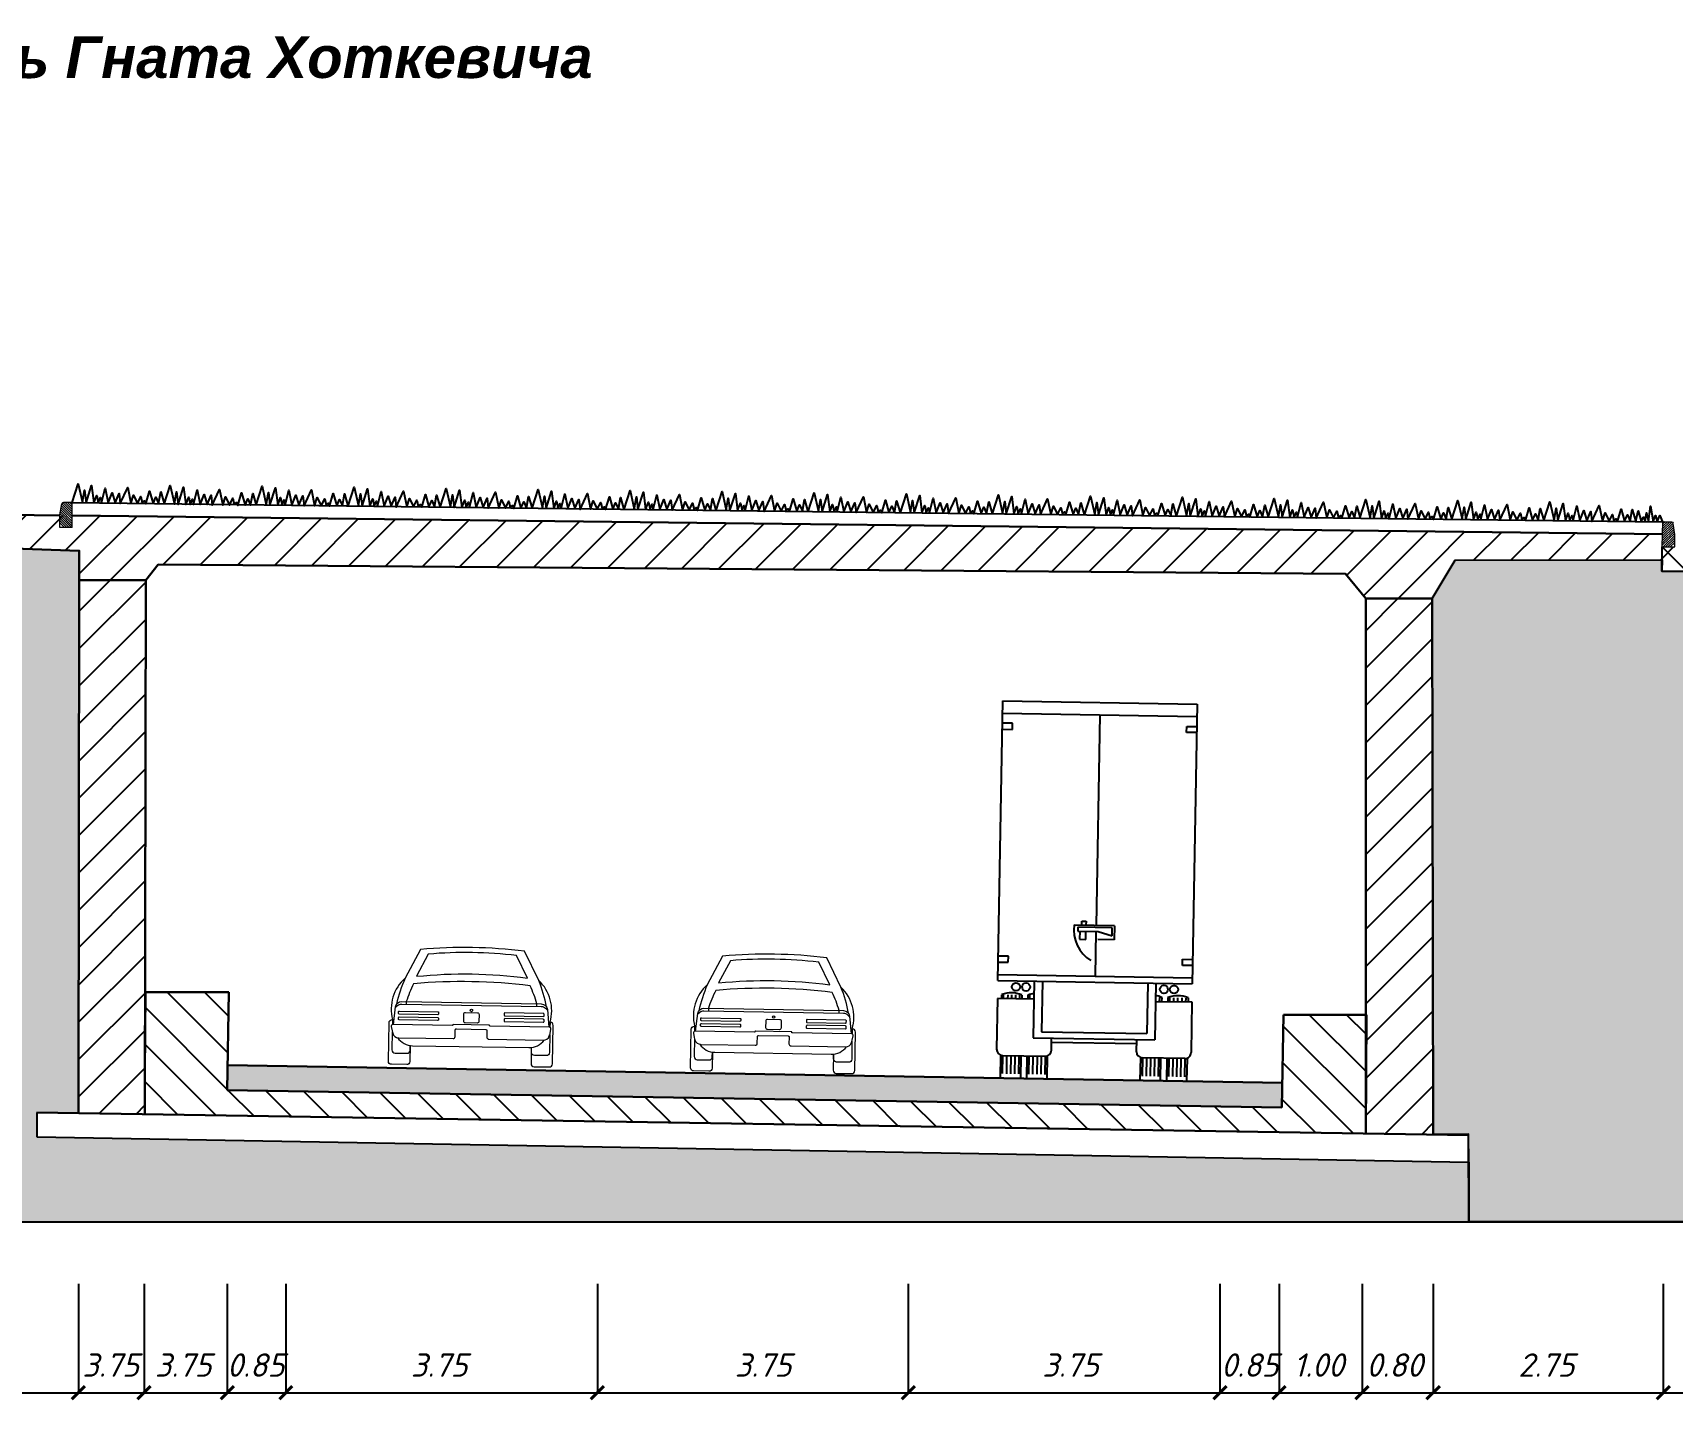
# Model space of a CAD drawing. Header units: metres. Extents: x 34785 to 38791, y 49888 to 55971.
# Drawn here: x 37649.11 to 37668.84, y 51715.43 to 51731.88 of the extents above; entities that cross this region are included whole.
import ezdxf

# ---------------------------------------------------------------- set-up
doc = ezdxf.new("R2010")
doc.units = ezdxf.units.M
doc.linetypes.add('DGN4', pattern=[96.18704, 48.09352, -24.04676, 0, -24.04676])
for name, color, linetype, lineweight in [('_pk', 7, 'Continuous', 30), ('ГЕНПЛАН ПЛОЩІ', 7, 'Continuous', 0), ('Слой 1', 250, 'Continuous', 0)]:
    doc.layers.add(name, color=color, linetype=linetype, lineweight=lineweight)
doc.layers.add('штрих', color=7, linetype='Continuous', lineweight=0, true_color=0x000000)
doc.styles.add('Bm431', font='bm431i.ttf')
doc.styles.add('Строитель 001', font='isocpeur.ttf', dxfattribs={"height": 2})
pattern_1 = [(45, (37209.22292, 51827.32617), (-0.2245064, 0.2245064), [])]
pattern_2 = [(0, (37209.22292, 51827.32617), (0.079375, 0.15875), [0, -0.15875])]

# ---------------------------------------------------------------- blocks, each defined once
blk = doc.blocks.new('*U255')
at = {"color": 0, "lineweight": -2}
for p, q in [((-2466, 5468), (-3166, 4093)), ((3166, 4093), (2466, 5468)), ((-3095, 3796), (-3095, 3796)), ((-3732, 2122), (-3682, 1883)), ((3682, 1883), (3731, 2120)), ((-2755, 900), (2755, 900))]:
    blk.add_line(p, q, dxfattribs=at)
at = {"color": 0, "lineweight": -2, "flags": 128}
for points in [[(-2092, 5250), (-2631, 4189), (-2631, 4189, -0.059427), (2631, 4189), (2092, 5250, 0.05217)], [(-3412, 2529), (-1592, 2529, -0.414214), (-1555, 2492), (-1555, 2424, -0.414214), (-1592, 2387), (-3412, 2387, -0.414214), (-3449, 2424), (-3449, 2492, -0.414214)], [(-282, 2512), (290, 2512, -0.414214), (364, 2438), (364, 2097, -0.414214), (290, 2023), (-282, 2023, -0.414214), (-356, 2097), (-356, 2438, -0.414214)], [(3412, 2529), (1592, 2529, 0.414214), (1555, 2492), (1555, 2424, 0.414214), (1592, 2387), (3412, 2387, 0.414214), (3449, 2424), (3449, 2492, 0.414214)], [(-750, 1683, -0.414214), (-700, 1733), (700, 1733, -0.414214), (750, 1683), (750, 1367, 0.414214), (850, 1267), (3429, 1267, 0.322734), (3710, 1469, 0.029256), (3741, 1583), (3784, 1794, 0.475639), (3712, 1883), (900, 1883, -0.414214), (875, 1908, 0.414214), (850, 1933), (-850, 1933, 0.414214), (-875, 1908, -0.414214), (-900, 1883), (-3712, 1883, 0.475639), (-3784, 1794), (-3741, 1583, 0.029158), (-3710, 1470, 0.322842), (-3429, 1267), (-850, 1267, 0.414214), (-750, 1367)], [(-3412, 2254), (-1592, 2254, -0.414214), (-1555, 2217), (-1555, 2149, -0.414214), (-1592, 2112), (-3412, 2112, -0.414214), (-3449, 2149), (-3449, 2217, -0.414214)], [(3412, 2254), (1592, 2254, 0.414214), (1555, 2217), (1555, 2149, 0.414214), (1592, 2112), (3412, 2112, 0.414214), (3449, 2149), (3449, 2217, 0.414214)]]:
    blk.add_lwpolyline(points, format="xyb", close=True, dxfattribs=at)
for points in [[(3095, 2864), (3095, 2982, 0.037308), (2762, 3834, 0.052989), (-2762, 3834, 0.037308), (-3095, 2982), (-3095, 2864)], [(-3682, 1883), (-3599, 2720, -0.380946), (-3305, 2982), (3304, 2982, -0.380474), (3598, 2720), (3682, 1883)], [(-3602, 2689), (-3502, 2789, -0.184023), (-3305, 2864), (3305, 2864, -0.184023), (3502, 2789), (3602, 2689)], [(-2873, 908), (-2873, 148, -0.414214), (-3021, 0), (-3744, 0, -0.414214), (-3892, 148), (-3892, 1974, -0.414214), (-3744, 2122), (-3732, 2122)], [(2867, 907), (2867, 148, 0.414214), (3015, 0), (3738, 0, 0.414214), (3886, 148), (3886, 1974, 0.414214), (3738, 2122), (3732, 2122)], [(-3732, 1544), (-3732, 685, 0.414214), (-3584, 537), (-3021, 537, 0.414214), (-2873, 685), (-2873, 908)], [(3732, 1544), (3732, 685, -0.414214), (3584, 537), (3021, 537, -0.414214), (2873, 685), (2873, 908)]]:
    blk.add_lwpolyline(points, format="xyb", dxfattribs=at)
for points in [[(-3732, 2122), (-3732, 1880)], [(3732, 2122), (3732, 1880)]]:
    blk.add_lwpolyline(points, dxfattribs=at)
at = {"color": 0, "lineweight": -2}
blk.add_circle((0, 2618), 59.6, dxfattribs=at)
for centre, radius, start, end in [((0, -18113), 23710, 84.03003, 95.96997), ((-1840, 2645), 1963, 132.48354, 195.46582), ((3086, 1466), 6781, 157.21243, 168.23657), ((1826, 2638), 1977, 344.85949, 47.35975), ((-3175, 1441), 6872, 11.82698, 22.66251), ((-2755, 1788), 888, 215.57759, 270.00275), ((2755, 1788), 888, 270.00275, 324.39991)]:
    blk.add_arc(centre, radius, start, end, dxfattribs=at)
blk = doc.blocks.new('1')
at = {"layer": 'ГЕНПЛАН ПЛОЩІ', "color": 7, "linetype": 'Continuous', "lineweight": 0}
blk.add_line((4178.65, -713.94), (4178.65, -713.54), dxfattribs=at)
at = {"layer": 'ГЕНПЛАН ПЛОЩІ', "color": 7, "linetype": 'Continuous', "lineweight": 0, "flags": 128}
for points in [[(4177.15, -713.94), (4177.26, -713.94), (4177.55, -713.94), (4177.83, -713.94), (4178.11, -713.94), (4178.65, -713.94)], [(4178.65, -713.54), (4178.65, -713.4), (4178.65, -713.12), (4178.65, -712.84), (4178.65, -712.56), (4178.65, -712.44)]]:
    blk.add_lwpolyline(points, dxfattribs=at)
at = {"layer": 'Слой 1', "color": 7, "linetype": 'Continuous', "lineweight": 0}
for p, q in [((4177.15, -713.94), (4177.15, -710.94)), ((4177.15, -710.94), (4178.22, -710.94)), ((4178.28, -710.94), (4177.15, -712.08)), ((4178, -710.94), (4177.15, -711.79)), ((4177.72, -710.94), (4177.15, -711.51)), ((4177.43, -710.94), (4177.15, -711.23)), ((4178.42, -711.09), (4177.15, -712.36)), ((4178.46, -711.33), (4177.15, -712.64)), ((4178.5, -711.58), (4177.15, -712.92)), ((4178.54, -711.82), (4177.15, -713.21)), ((4178.58, -712.06), (4177.15, -713.49)), ((4178.65, -712.44), (4178.42, -711.11)), ((4178.63, -712.3), (4177.15, -713.77)), ((4178.65, -712.56), (4177.26, -713.94)), ((4178.65, -712.84), (4177.55, -713.94)), ((4178.65, -713.12), (4177.83, -713.94)), ((4178.65, -713.4), (4178.11, -713.94))]:
    blk.add_line(p, q, dxfattribs=at)
at = {"layer": 'Слой 1', "color": 7, "linetype": 'Continuous', "lineweight": 0, "extrusion": (0, 0, -1)}
blk.add_arc((-4178.22, -711.14), 0.2, 90, 170.1128, dxfattribs=at)
blk = doc.blocks.new('A$C72987255')
at = {"color": 18, "linetype": 'ByBlock', "true_color": 0x000000}
for p, q in [((0, 1.219), (0, 4.724)), ((0, 4.724), (2.438, 4.724)), ((0, 4.572), (2.438, 4.572)), ((1.219, 4.572), (1.219, 1.93)), ((2.438, 4.724), (2.438, 1.219)), ((1.219, 1.854), (1.219, 1.295)), ((0, 1.295), (2.438, 1.295)), ((0, 1.219), (2.438, 1.219)), ((0.051, 1.041), (0.051, 0.991)), ((0.305, 1.041), (0.305, 0.991)), ((0.381, 1.041), (0.381, 0.991)), ((0.457, 1.219), (0.457, 0.508)), ((1.981, 1.219), (1.981, 0.508)), ((2.057, 1.041), (2.057, 0.991)), ((2.134, 1.041), (2.134, 0.991)), ((2.388, 1.041), (2.388, 0.991)), ((0, 0.991), (0, 0.356)), ((0.457, 0.991), (0, 0.991)), ((1.981, 0.991), (2.438, 0.991)), ((2.438, 0.991), (2.438, 0.356)), ((0.457, 0.508), (1.981, 0.508)), ((0.686, 0.356), (0.686, 0.508)), ((1.753, 0.356), (1.753, 0.508)), ((0.051, 0.279), (0.051, 0)), ((0.076, 0.279), (0.61, 0.279)), ((0.305, 0.279), (0.305, 0)), ((0.381, 0.279), (0.381, 0)), ((0.635, 0.279), (0.635, 0)), ((1.803, 0.279), (1.803, 0)), ((2.362, 0.279), (1.829, 0.279)), ((2.057, 0.279), (2.057, 0)), ((2.134, 0.279), (2.134, 0)), ((2.388, 0.279), (2.388, 0))]:
    blk.add_line(p, q, dxfattribs=at)
at = {"color": 18, "true_color": 0x000000}
for p, q in [((0.127, 4.445), (0, 4.445)), ((0, 4.369), (0.127, 4.369)), ((0.127, 4.369), (0.127, 4.445)), ((2.311, 4.369), (2.311, 4.445)), ((2.311, 4.445), (2.438, 4.445)), ((2.438, 4.369), (2.311, 4.369)), ((1.448, 1.93), (0.943, 1.93)), ((1.422, 1.905), (0.991, 1.905)), ((0.991, 1.905), (0.991, 1.854)), ((0.991, 1.854), (1.245, 1.854)), ((1.016, 1.854), (1.016, 1.753)), ((1.041, 1.93), (1.041, 1.981)), ((1.041, 1.981), (1.092, 1.981)), ((1.092, 1.981), (1.092, 1.93)), ((1.092, 1.753), (1.092, 1.854)), ((1.245, 1.854), (1.422, 1.803)), ((1.422, 1.803), (1.422, 1.905)), ((1.448, 1.93), (1.448, 1.753)), ((1.016, 1.753), (1.092, 1.753)), ((1.448, 1.753), (1.245, 1.753)), ((0.127, 1.524), (0, 1.524)), ((0, 1.448), (0.127, 1.448)), ((0.127, 1.448), (0.127, 1.524)), ((2.311, 1.524), (2.438, 1.524)), ((2.311, 1.448), (2.311, 1.524)), ((2.438, 1.448), (2.311, 1.448)), ((0.076, 0.991), (0.076, 1.038)), ((0.127, 1.041), (0.127, 0.991)), ((0.178, 0.991), (0.178, 1.041)), ((0.229, 0.991), (0.229, 1.041)), ((0.279, 0.991), (0.279, 1.041)), ((0.406, 0.991), (0.406, 1.041)), ((0.559, 1.219), (0.559, 0.584)), ((1.88, 1.219), (1.88, 0.584)), ((2.032, 0.991), (2.032, 1.041)), ((2.159, 0.991), (2.159, 1.041)), ((2.21, 0.991), (2.21, 1.041)), ((2.261, 0.991), (2.261, 1.041)), ((2.311, 1.041), (2.311, 0.991)), ((2.362, 0.991), (2.362, 1.038)), ((0.559, 0.584), (1.88, 0.584)), ((0.686, 0.457), (1.753, 0.457)), ((0.076, 0.279), (0.076, 0.051)), ((0.127, 0.279), (0.127, 0.051)), ((0.178, 0.279), (0.178, 0.051)), ((0.229, 0.279), (0.229, 0.051)), ((0.279, 0.279), (0.279, 0.051)), ((0.406, 0.279), (0.406, 0.051)), ((0.457, 0.279), (0.457, 0.051)), ((0.508, 0.279), (0.508, 0.051)), ((0.559, 0.279), (0.559, 0.051)), ((0.61, 0.279), (0.61, 0.051)), ((1.829, 0.279), (1.829, 0.051)), ((1.88, 0.279), (1.88, 0.051)), ((1.93, 0.279), (1.93, 0.051)), ((1.981, 0.279), (1.981, 0.051)), ((2.032, 0.279), (2.032, 0.051)), ((2.159, 0.279), (2.159, 0.051)), ((2.21, 0.279), (2.21, 0.051)), ((2.261, 0.279), (2.261, 0.051)), ((2.311, 0.279), (2.311, 0.051)), ((2.362, 0.279), (2.362, 0.051))]:
    blk.add_line(p, q, dxfattribs=at)
for centre in [(0.229, 1.143), (0.356, 1.143), (2.083, 1.143), (2.21, 1.143)]:
    blk.add_circle(centre, 0.0508, dxfattribs=at)
blk.add_arc((1.397, 1.88), 0.457, 173.6206, 239.0362, dxfattribs=at)
at = {"color": 18, "linetype": 'ByBlock', "true_color": 0x000000}
for centre, radius, start, end in [((0.178, 0.737), 0.33, 67.3801, 112.6199), ((0.508, 0.737), 0.33, 98.8499, 112.6199), ((1.93, 0.737), 0.33, 67.3801, 81.1501), ((2.261, 0.737), 0.33, 67.3801, 112.6199), ((0.076, 0.356), 0.0762, 180, 270), ((0.61, 0.356), 0.0762, 270, 0), ((1.829, 0.356), 0.0762, 180, 270), ((2.362, 0.356), 0.0762, 270, 0)]:
    blk.add_arc(centre, radius, start, end, dxfattribs=at)

msp = doc.modelspace()

# ---------------------------------------------------------------- hatches: boundary and pattern name
at = {"transparency": 33554687}
h = msp.add_hatch(dxfattribs=at)
h.set_pattern_fill('ANSI31', color=256, scale=0.1)
h.set_pattern_definition(pattern_1)
h.paths.add_polyline_path([(37641.872, 51725.684), (37645.96, 51725.778), (37649.672, 51725.646), (37649.672, 51725.292), (37650.472, 51725.292), (37650.621, 51725.481), (37664.909, 51725.367), (37665.151, 51725.072), (37665.962, 51725.073), (37665.962, 51725.877), (37648.193, 51726.086), (37648.193, 51726.058), (37648.158, 51726.058), (37648.158, 51726.011), (37648.21, 51726.011), (37648.21, 51725.98), (37648.293, 51725.98), (37648.293, 51725.948), (37648.561, 51725.948), (37648.561, 51725.817), (37646.191, 51725.817), (37646.191, 51725.948), (37646.45, 51725.948), (37646.45, 51725.98), (37646.534, 51725.98), (37646.534, 51726.011), (37646.585, 51726.011), (37646.585, 51726.058), (37646.55, 51726.058), (37646.55, 51726.105), (37645.772, 51726.114), (37645.202, 51726.107), (37645.202, 51726.058), (37645.167, 51726.058), (37645.167, 51726.011), (37645.218, 51726.011), (37645.218, 51725.98), (37645.302, 51725.98), (37645.302, 51725.948), (37645.561, 51725.948), (37645.561, 51725.817), (37643.191, 51725.817), (37643.191, 51725.948), (37643.459, 51725.948), (37643.459, 51725.98), (37643.542, 51725.98), (37643.542, 51726.011), (37643.594, 51726.011), (37643.594, 51726.058), (37643.559, 51726.058), (37643.559, 51726.085), (37625.582, 51725.843), (37625.582, 51725.073), (37626.392, 51725.071), (37626.714, 51725.27), (37640.881, 51725.439), (37641.072, 51725.292), (37641.872, 51725.292)])
h.paths.add_polyline_path([(37642.416, 51726.053), (37642.416, 51726.025), (37642.417, 51725.996), (37642.417, 51725.968), (37642.417, 51725.954), (37642.417, 51725.914), (37642.363, 51725.914), (37642.335, 51725.913), (37642.307, 51725.913), (37642.278, 51725.913)], flags=16)
h.paths.add_polyline_path([(37625.723, 51725.693), (37625.694, 51725.693), (37625.666, 51725.693), (37625.638, 51725.693), (37625.584, 51725.693), (37625.584, 51725.733), (37625.584, 51725.747), (37625.584, 51725.776), (37625.584, 51725.804), (37625.584, 51725.832)], flags=16)
h.paths.add_polyline_path([(37649.438, 51725.927), (37649.438, 51725.981), (37649.492, 51725.927)], flags=16)
h = msp.add_hatch(dxfattribs=at)
h.set_pattern_fill('DOTS', color=256, scale=0.1)
h.set_pattern_definition(pattern_2)
h.paths.add_polyline_path([(37666.393, 51717.568), (37666.393, 51718.289), (37649.159, 51718.591), (37649.159, 51718.885), (37649.662, 51718.877), (37649.672, 51725.292), (37649.672, 51725.646), (37645.96, 51725.778), (37641.872, 51725.684), (37641.872, 51725.292), (37641.872, 51718.777), (37642.419, 51718.777), (37642.419, 51718.584), (37625.329, 51718.448), (37625.329, 51717.568)])
h = msp.add_hatch(dxfattribs=at)
h.set_pattern_fill('DOTS', color=256, scale=0.1)
h.set_pattern_definition(pattern_2)
h.paths.add_polyline_path([(37666.393, 51717.568), (37666.389, 51718.625), (37665.963, 51718.62), (37665.951, 51725.073), (37666.227, 51725.535), (37668.717, 51725.539), (37668.715, 51725.399), (37690.052, 51725.281), (37690.052, 51725.575), (37694.658, 51725.757), (37694.658, 51717.568)])
h = msp.add_hatch(dxfattribs=at)
h.set_pattern_fill('ANSI31', color=256, scale=0.1)
h.set_pattern_definition(pattern_1)
h.paths.add_polyline_path([(37665.962, 51725.091), (37666.227, 51725.535), (37668.717, 51725.539), (37668.719, 51725.695), (37668.719, 51725.695), (37668.722, 51725.845), (37665.962, 51725.877)])
h = msp.add_hatch(dxfattribs=at)
h.set_pattern_fill('ANSI37', color=256, scale=0.1)
h.set_pattern_definition([(45, (37209.22292, 51827.32617), (-0.2245064, 0.2245064), []), (135, (37209.22292, 51827.32617), (-0.2245064, -0.2245064), [])])
h.paths.add_polyline_path([(37668.869, 51725.693), (37668.869, 51725.693), (37668.815, 51725.694), (37668.787, 51725.694), (37668.759, 51725.695), (37668.73, 51725.695), (37668.719, 51725.695), (37668.717, 51725.539), (37668.714, 51725.539), (37668.715, 51725.399), (37690.052, 51725.281), (37690.052, 51725.575), (37690.041, 51725.575), (37690.012, 51725.575), (37689.984, 51725.575), (37689.956, 51725.575), (37689.902, 51725.575)])
h = msp.add_hatch(dxfattribs=at)
h.set_pattern_fill('ANSI31', color=256, scale=0.1)
h.set_pattern_definition(pattern_1)
h.paths.add_polyline_path([(37626.392, 51725.084), (37625.592, 51725.073), (37625.582, 51720.898), (37625.6, 51718.634), (37626.376, 51718.634)])
h.paths.add_polyline_path([(37641.872, 51725.292), (37641.072, 51725.281), (37641.07, 51718.777), (37641.872, 51718.777)])
h.paths.add_polyline_path([(37650.472, 51725.281), (37649.672, 51725.292), (37649.662, 51718.877), (37650.462, 51718.865)])
h.paths.add_polyline_path([(37665.951, 51725.073), (37665.151, 51725.084), (37665.153, 51718.633), (37665.963, 51718.62)])
h = msp.add_hatch(dxfattribs=at)
h.set_pattern_fill('ANSI31', color=256, scale=0.1, angle=90)
h.set_pattern_definition([(135, (37209.22292, 51827.32617), (-0.2245064, -0.2245064), [])])
h.paths.add_polyline_path([(37651.472, 51720.335), (37650.472, 51720.335), (37650.462, 51718.865), (37665.153, 51718.633), (37665.152, 51720.062), (37664.162, 51720.062), (37664.143, 51718.944), (37651.452, 51719.155)])
h = msp.add_hatch(dxfattribs=at)
h.set_pattern_fill('EARTH', color=256, scale=0.03)
h.set_pattern_definition([(0, (37209.22292, 51827.32617), (0.1905, 0.1905), [0.1905, -0.1905]), (0, (37209.22292, 51827.3976), (0.1905, 0.1905), [0.1905, -0.1905]), (0, (37209.22292, 51827.46904), (0.1905, 0.1905), [0.1905, -0.1905]), (90, (37209.24673, 51827.49285), (-0.1905, 0.1905), [0.1905, -0.1905]), (90, (37209.31817, 51827.49285), (-0.1905, 0.1905), [0.1905, -0.1905]), (90, (37209.3896, 51827.49285), (-0.1905, 0.1905), [0.1905, -0.1905])])
h.paths.add_polyline_path([(37651.457, 51719.455), (37651.452, 51719.155), (37664.143, 51718.944), (37664.148, 51719.244)])
h.paths.add_polyline_path([(37627.389, 51719.234), (37627.394, 51718.934), (37640.083, 51719.077), (37640.079, 51719.377)])

# ---------------------------------------------------------------- linework, layer by layer
for p, q in [((37649.587, 51726.227), (37668.724, 51725.995)), ((37650.462, 51718.865), (37650.472, 51720.335)), ((37649.159, 51718.885), (37649.159, 51718.591)), ((37649.159, 51718.591), (37666.393, 51718.289)), ((37666.393, 51718.289), (37666.389, 51718.613)), ((37666.393, 51718.289), (37666.393, 51717.568)), ((37649.662, 51716.823), (37649.662, 51715.512)), ((37650.452, 51716.823), (37650.452, 51715.512)), ((37651.452, 51716.823), (37651.452, 51715.512)), ((37652.157, 51716.823), (37652.157, 51715.512)), ((37655.907, 51716.823), (37655.907, 51715.512)), ((37659.647, 51716.823), (37659.647, 51715.512)), ((37663.397, 51716.823), (37663.397, 51715.512)), ((37664.108, 51716.823), (37664.108, 51715.512)), ((37665.108, 51716.823), (37665.108, 51715.512)), ((37665.963, 51716.823), (37665.963, 51715.512)), ((37668.73, 51716.823), (37668.73, 51715.512)), ((37615.079, 51715.512), (37692.881, 51715.512))]:
    msp.add_line(p, q)
at = {"lineweight": 30}
for p, q in [((37668.715, 51725.399), (37668.714, 51725.539)), ((37649.672, 51725.292), (37649.662, 51718.877)), ((37650.472, 51725.292), (37650.462, 51718.865)), ((37668.715, 51725.399), (37690.052, 51725.281)), ((37665.153, 51718.633), (37665.151, 51725.072)), ((37665.963, 51718.62), (37665.951, 51725.073)), ((37650.472, 51720.335), (37651.472, 51720.335)), ((37651.472, 51720.335), (37651.452, 51719.155)), ((37664.162, 51720.062), (37664.143, 51718.944)), ((37665.162, 51720.062), (37664.162, 51720.062)), ((37665.153, 51718.633), (37665.162, 51720.062)), ((37651.457, 51719.455), (37664.148, 51719.244)), ((37651.452, 51719.155), (37664.143, 51718.944)), ((37649.159, 51718.885), (37666.389, 51718.613))]:
    msp.add_line(p, q, dxfattribs=at)
at = {"color": 3, "flags": 128}
for points in [[(37649.588, 51726.227), (37649.66, 51726.452), (37649.711, 51726.227), (37649.736, 51726.374), (37649.755, 51726.225), (37649.82, 51726.431), (37649.847, 51726.223), (37649.881, 51726.313), (37649.9, 51726.225), (37649.927, 51726.286), (37649.938, 51726.225), (37649.982, 51726.401), (37650.018, 51726.225), (37650.066, 51726.345), (37650.102, 51726.223), (37650.15, 51726.334), (37650.165, 51726.214), (37650.254, 51726.406), (37650.291, 51726.216), (37650.323, 51726.315), (37650.371, 51726.216), (37650.413, 51726.298), (37650.43, 51726.223), (37650.458, 51726.246), (37650.472, 51726.212), (37650.517, 51726.364), (37650.559, 51726.216), (37650.592, 51726.292), (37650.626, 51726.216), (37650.651, 51726.357), (37650.693, 51726.214)], [(37650.695, 51726.207), (37650.767, 51726.432), (37650.818, 51726.207), (37650.843, 51726.354), (37650.862, 51726.205), (37650.927, 51726.411), (37650.954, 51726.203), (37650.988, 51726.293), (37651.007, 51726.205), (37651.034, 51726.266), (37651.045, 51726.205), (37651.089, 51726.381), (37651.125, 51726.205), (37651.173, 51726.324), (37651.209, 51726.203), (37651.257, 51726.314), (37651.272, 51726.194), (37651.36, 51726.385), (37651.398, 51726.196), (37651.43, 51726.295), (37651.478, 51726.196), (37651.52, 51726.278), (37651.537, 51726.203), (37651.565, 51726.226), (37651.579, 51726.192), (37651.623, 51726.343), (37651.666, 51726.196), (37651.699, 51726.272), (37651.733, 51726.196), (37651.758, 51726.337), (37651.8, 51726.194)], [(37651.8, 51726.199), (37651.872, 51726.424), (37651.922, 51726.199), (37651.947, 51726.346), (37651.966, 51726.197), (37652.032, 51726.403), (37652.059, 51726.195), (37652.093, 51726.286), (37652.111, 51726.197), (37652.139, 51726.258), (37652.149, 51726.197), (37652.194, 51726.374), (37652.229, 51726.197), (37652.278, 51726.317), (37652.313, 51726.195), (37652.362, 51726.307), (37652.377, 51726.187), (37652.465, 51726.378), (37652.503, 51726.189), (37652.534, 51726.288), (37652.583, 51726.189), (37652.625, 51726.271), (37652.642, 51726.195), (37652.669, 51726.218), (37652.684, 51726.185), (37652.728, 51726.336), (37652.77, 51726.189), (37652.804, 51726.264), (37652.837, 51726.189), (37652.863, 51726.33), (37652.905, 51726.187)], [(37652.909, 51726.186), (37652.981, 51726.411), (37653.031, 51726.186), (37653.057, 51726.333), (37653.075, 51726.184), (37653.141, 51726.39), (37653.168, 51726.182), (37653.202, 51726.272), (37653.221, 51726.184), (37653.248, 51726.245), (37653.259, 51726.184), (37653.303, 51726.36), (37653.339, 51726.184), (37653.387, 51726.303), (37653.423, 51726.182), (37653.471, 51726.293), (37653.486, 51726.173), (37653.574, 51726.364), (37653.612, 51726.175), (37653.644, 51726.274), (37653.692, 51726.175), (37653.734, 51726.257), (37653.751, 51726.182), (37653.778, 51726.205), (37653.793, 51726.171), (37653.837, 51726.322), (37653.879, 51726.175), (37653.913, 51726.251), (37653.947, 51726.175), (37653.972, 51726.316), (37654.014, 51726.173)], [(37654.016, 51726.171), (37654.088, 51726.396), (37654.138, 51726.171), (37654.164, 51726.318), (37654.183, 51726.169), (37654.248, 51726.375), (37654.275, 51726.167), (37654.309, 51726.257), (37654.328, 51726.169), (37654.355, 51726.23), (37654.366, 51726.169), (37654.41, 51726.346), (37654.446, 51726.169), (37654.494, 51726.289), (37654.53, 51726.167), (37654.578, 51726.278), (37654.593, 51726.158), (37654.681, 51726.35), (37654.719, 51726.161), (37654.751, 51726.259), (37654.799, 51726.161), (37654.841, 51726.242), (37654.858, 51726.167), (37654.885, 51726.19), (37654.9, 51726.156), (37654.944, 51726.308), (37654.986, 51726.161), (37655.02, 51726.236), (37655.054, 51726.161), (37655.079, 51726.301), (37655.121, 51726.158)], [(37655.121, 51726.158), (37655.193, 51726.383), (37655.244, 51726.158), (37655.269, 51726.305), (37655.288, 51726.156), (37655.353, 51726.362), (37655.38, 51726.154), (37655.414, 51726.244), (37655.433, 51726.156), (37655.46, 51726.217), (37655.471, 51726.156), (37655.515, 51726.332), (37655.551, 51726.156), (37655.599, 51726.276), (37655.635, 51726.154), (37655.683, 51726.265), (37655.698, 51726.145), (37655.787, 51726.337), (37655.824, 51726.147), (37655.856, 51726.246), (37655.904, 51726.147), (37655.946, 51726.229), (37655.963, 51726.154), (37655.991, 51726.177), (37656.005, 51726.143), (37656.05, 51726.294), (37656.092, 51726.147), (37656.125, 51726.223), (37656.159, 51726.147), (37656.184, 51726.288), (37656.226, 51726.145)], [(37656.227, 51726.147), (37656.299, 51726.372), (37656.349, 51726.147), (37656.375, 51726.294), (37656.394, 51726.145), (37656.459, 51726.351), (37656.486, 51726.143), (37656.52, 51726.233), (37656.539, 51726.145), (37656.566, 51726.206), (37656.577, 51726.145), (37656.621, 51726.321), (37656.657, 51726.145), (37656.705, 51726.265), (37656.741, 51726.143), (37656.789, 51726.254), (37656.804, 51726.134), (37656.892, 51726.325), (37656.93, 51726.136), (37656.962, 51726.235), (37657.01, 51726.136), (37657.052, 51726.218), (37657.069, 51726.143), (37657.096, 51726.166), (37657.111, 51726.132), (37657.155, 51726.283), (37657.197, 51726.136), (37657.231, 51726.212), (37657.265, 51726.136), (37657.29, 51726.277), (37657.332, 51726.134)], [(37657.334, 51726.133), (37657.406, 51726.358), (37657.456, 51726.133), (37657.481, 51726.28), (37657.5, 51726.131), (37657.566, 51726.337), (37657.593, 51726.129), (37657.627, 51726.219), (37657.646, 51726.131), (37657.673, 51726.192), (37657.683, 51726.131), (37657.728, 51726.307), (37657.763, 51726.131), (37657.812, 51726.251), (37657.848, 51726.129), (37657.896, 51726.24), (37657.911, 51726.12), (37657.999, 51726.312), (37658.037, 51726.123), (37658.069, 51726.221), (37658.117, 51726.123), (37658.159, 51726.204), (37658.176, 51726.129), (37658.203, 51726.152), (37658.218, 51726.118), (37658.262, 51726.27), (37658.304, 51726.123), (37658.338, 51726.198), (37658.372, 51726.123), (37658.397, 51726.263), (37658.439, 51726.12)], [(37658.443, 51726.118), (37658.515, 51726.343), (37658.566, 51726.118), (37658.591, 51726.265), (37658.61, 51726.116), (37658.675, 51726.322), (37658.702, 51726.114), (37658.736, 51726.204), (37658.755, 51726.116), (37658.782, 51726.177), (37658.793, 51726.116), (37658.837, 51726.293), (37658.873, 51726.116), (37658.921, 51726.236), (37658.957, 51726.114), (37659.005, 51726.225), (37659.02, 51726.105), (37659.108, 51726.297), (37659.146, 51726.108), (37659.178, 51726.206), (37659.226, 51726.108), (37659.268, 51726.19), (37659.285, 51726.114), (37659.313, 51726.137), (37659.327, 51726.103), (37659.372, 51726.255), (37659.414, 51726.108), (37659.447, 51726.183), (37659.481, 51726.108), (37659.506, 51726.248), (37659.548, 51726.105)], [(37659.552, 51726.106), (37659.624, 51726.331), (37659.674, 51726.106), (37659.699, 51726.253), (37659.718, 51726.104), (37659.784, 51726.31), (37659.811, 51726.102), (37659.845, 51726.192), (37659.864, 51726.104), (37659.891, 51726.165), (37659.901, 51726.104), (37659.946, 51726.28), (37659.981, 51726.104), (37660.03, 51726.224), (37660.066, 51726.102), (37660.114, 51726.213), (37660.129, 51726.093), (37660.217, 51726.285), (37660.255, 51726.095), (37660.286, 51726.194), (37660.335, 51726.095), (37660.377, 51726.177), (37660.394, 51726.102), (37660.421, 51726.125), (37660.436, 51726.091), (37660.48, 51726.243), (37660.522, 51726.095), (37660.556, 51726.171), (37660.589, 51726.095), (37660.615, 51726.236), (37660.657, 51726.093)], [(37660.659, 51726.094), (37660.731, 51726.319), (37660.781, 51726.094), (37660.807, 51726.241), (37660.825, 51726.092), (37660.891, 51726.298), (37660.918, 51726.09), (37660.952, 51726.18), (37660.971, 51726.092), (37660.998, 51726.153), (37661.009, 51726.092), (37661.053, 51726.268), (37661.088, 51726.092), (37661.137, 51726.212), (37661.173, 51726.09), (37661.221, 51726.201), (37661.236, 51726.081), (37661.324, 51726.272), (37661.362, 51726.083), (37661.394, 51726.182), (37661.442, 51726.083), (37661.484, 51726.165), (37661.501, 51726.09), (37661.528, 51726.113), (37661.543, 51726.079), (37661.587, 51726.23), (37661.629, 51726.083), (37661.663, 51726.159), (37661.697, 51726.083), (37661.722, 51726.224), (37661.764, 51726.081)], [(37661.767, 51726.08), (37661.839, 51726.305), (37661.89, 51726.08), (37661.915, 51726.227), (37661.934, 51726.078), (37661.999, 51726.284), (37662.026, 51726.076), (37662.06, 51726.166), (37662.079, 51726.078), (37662.106, 51726.139), (37662.117, 51726.078), (37662.161, 51726.254), (37662.197, 51726.078), (37662.245, 51726.198), (37662.281, 51726.076), (37662.329, 51726.187), (37662.344, 51726.067), (37662.432, 51726.259), (37662.47, 51726.069), (37662.502, 51726.168), (37662.55, 51726.069), (37662.592, 51726.151), (37662.609, 51726.076), (37662.637, 51726.099), (37662.651, 51726.065), (37662.695, 51726.217), (37662.738, 51726.069), (37662.771, 51726.145), (37662.805, 51726.069), (37662.83, 51726.21), (37662.872, 51726.067)], [(37662.873, 51726.066), (37662.945, 51726.291), (37662.996, 51726.067), (37663.021, 51726.214), (37663.04, 51726.064), (37663.105, 51726.27), (37663.132, 51726.062), (37663.166, 51726.153), (37663.185, 51726.064), (37663.212, 51726.125), (37663.223, 51726.064), (37663.267, 51726.241), (37663.303, 51726.064), (37663.351, 51726.184), (37663.387, 51726.062), (37663.435, 51726.174), (37663.45, 51726.054), (37663.538, 51726.245), (37663.576, 51726.056), (37663.608, 51726.155), (37663.656, 51726.056), (37663.698, 51726.138), (37663.715, 51726.062), (37663.743, 51726.085), (37663.757, 51726.052), (37663.801, 51726.203), (37663.844, 51726.056), (37663.877, 51726.132), (37663.911, 51726.056), (37663.936, 51726.197), (37663.978, 51726.054)], [(37663.979, 51726.052), (37664.051, 51726.277), (37664.102, 51726.052), (37664.127, 51726.199), (37664.146, 51726.05), (37664.211, 51726.256), (37664.239, 51726.048), (37664.272, 51726.138), (37664.291, 51726.05), (37664.319, 51726.111), (37664.329, 51726.05), (37664.373, 51726.226), (37664.409, 51726.05), (37664.458, 51726.169), (37664.493, 51726.048), (37664.542, 51726.159), (37664.556, 51726.039), (37664.645, 51726.23), (37664.683, 51726.041), (37664.714, 51726.14), (37664.763, 51726.041), (37664.805, 51726.123), (37664.822, 51726.048), (37664.849, 51726.071), (37664.864, 51726.037), (37664.908, 51726.188), (37664.95, 51726.041), (37664.984, 51726.117), (37665.017, 51726.041), (37665.043, 51726.182), (37665.085, 51726.039)], [(37665.082, 51726.038), (37665.154, 51726.263), (37665.205, 51726.038), (37665.23, 51726.186), (37665.249, 51726.036), (37665.314, 51726.242), (37665.342, 51726.034), (37665.375, 51726.125), (37665.394, 51726.036), (37665.422, 51726.097), (37665.432, 51726.036), (37665.476, 51726.213), (37665.512, 51726.036), (37665.56, 51726.156), (37665.596, 51726.034), (37665.645, 51726.146), (37665.659, 51726.026), (37665.748, 51726.217), (37665.786, 51726.028), (37665.817, 51726.127), (37665.866, 51726.028), (37665.908, 51726.11), (37665.924, 51726.034), (37665.952, 51726.057), (37665.967, 51726.024), (37666.011, 51726.175), (37666.053, 51726.028), (37666.087, 51726.104), (37666.12, 51726.028), (37666.145, 51726.169), (37666.188, 51726.026)], [(37666.187, 51726.026), (37666.259, 51726.251), (37666.31, 51726.026), (37666.335, 51726.173), (37666.354, 51726.024), (37666.419, 51726.23), (37666.447, 51726.022), (37666.48, 51726.112), (37666.499, 51726.024), (37666.527, 51726.085), (37666.537, 51726.024), (37666.581, 51726.201), (37666.617, 51726.024), (37666.666, 51726.144), (37666.701, 51726.022), (37666.75, 51726.133), (37666.764, 51726.014), (37666.853, 51726.205), (37666.891, 51726.016), (37666.922, 51726.115), (37666.971, 51726.016), (37667.013, 51726.098), (37667.03, 51726.022), (37667.057, 51726.045), (37667.072, 51726.012), (37667.116, 51726.163), (37667.158, 51726.016), (37667.192, 51726.091), (37667.225, 51726.016), (37667.25, 51726.157), (37667.293, 51726.014)], [(37667.296, 51726.012), (37667.368, 51726.237), (37667.418, 51726.012), (37667.444, 51726.16), (37667.463, 51726.01), (37667.528, 51726.216), (37667.555, 51726.008), (37667.589, 51726.099), (37667.608, 51726.01), (37667.635, 51726.071), (37667.646, 51726.01), (37667.69, 51726.187), (37667.726, 51726.01), (37667.774, 51726.13), (37667.81, 51726.008), (37667.858, 51726.12), (37667.873, 51726), (37667.961, 51726.191), (37667.999, 51726.002), (37668.031, 51726.101), (37668.079, 51726.002), (37668.121, 51726.084), (37668.138, 51726.008), (37668.165, 51726.031), (37668.18, 51725.998), (37668.224, 51726.149), (37668.266, 51726.002), (37668.3, 51726.078), (37668.334, 51726.002), (37668.359, 51726.143), (37668.401, 51726)], [(37668.401, 51726.001), (37668.43, 51726.128), (37668.467, 51726.001), (37668.492, 51726.05), (37668.514, 51725.999), (37668.53, 51726.101), (37668.552, 51725.997), (37668.576, 51726.183), (37668.61, 51725.997), (37668.638, 51726.072), (37668.656, 51725.995), (37668.689, 51726.071), (37668.723, 51725.996)]]:
    msp.add_lwpolyline(points, dxfattribs=at)
at = {"lineweight": 30, "flags": 128}
for points in [[(37648.193, 51726.086), (37649.438, 51726.071)], [(37649.588, 51726.07), (37668.722, 51725.845)], [(37625.592, 51725.073), (37626.392, 51725.071), (37626.714, 51725.27), (37640.881, 51725.439), (37641.072, 51725.292), (37641.872, 51725.292), (37641.872, 51725.684), (37645.96, 51725.778), (37649.672, 51725.646), (37649.672, 51725.292), (37650.472, 51725.292), (37650.621, 51725.481), (37664.909, 51725.367), (37665.151, 51725.072), (37665.951, 51725.073)]]:
    msp.add_lwpolyline(points, dxfattribs=at)
at = {"flags": 128}
for points in [[(37614.084, 51726.027), (37614.084, 51717.568), (37694.658, 51717.568), (37694.658, 51725.757)], [(37665.951, 51725.073), (37666.227, 51725.535), (37668.717, 51725.539), (37668.719, 51725.695)]]:
    msp.add_lwpolyline(points, dxfattribs=at)
msp.add_lwpolyline([(37666.393, 51717.568), (37666.389, 51718.625), (37665.963, 51718.62), (37665.951, 51725.073), (37666.227, 51725.535), (37668.717, 51725.539), (37668.715, 51725.399), (37690.052, 51725.281), (37690.052, 51725.575), (37693.052, 51725.575), (37693.055, 51725.726), (37694.658, 51725.757), (37694.658, 51717.568)], close=True, dxfattribs=at)
at = {"layer": 'штрих', "color": 18, "linetype": 'Continuous', "lineweight": 40, "true_color": 0x000000}
for p, q in [((37649.584, 51715.434), (37649.74, 51715.59)), ((37650.374, 51715.434), (37650.53, 51715.59)), ((37651.374, 51715.434), (37651.53, 51715.59)), ((37652.079, 51715.434), (37652.235, 51715.59)), ((37655.829, 51715.434), (37655.985, 51715.59)), ((37659.569, 51715.434), (37659.725, 51715.59)), ((37663.319, 51715.434), (37663.475, 51715.59)), ((37664.029, 51715.434), (37664.186, 51715.59)), ((37665.029, 51715.434), (37665.186, 51715.59)), ((37665.884, 51715.434), (37666.041, 51715.59)), ((37668.652, 51715.434), (37668.809, 51715.59))]:
    msp.add_line(p, q, dxfattribs=at)

# ---------------------------------------------------------------- block references
at = {"xscale": -0.1, "yscale": 0.1, "zscale": 0.1}
msp.add_blockref('1', (38067.303, 51797.321), dxfattribs=at)
for name, p, xscale, yscale, zscale, rotation in [('1', (37252.15, 51803.494), 0.1, 0.1, 0.1, 359.1203145623695), ('A$C72987255', (37660.704, 51719.305), 0.9600000000000001, 0.9600000000000001, 0.9600000000000001, 359)]:
    msp.add_blockref(name, p, dxfattribs=dict(xscale=xscale, yscale=yscale, zscale=zscale, rotation=rotation))
at = {"layer": '_pk', "lineweight": 0, "ltscale": 0.1, "xscale": 0.000254, "yscale": 0.000254, "zscale": 0.000254, "rotation": 359.0304538044257}
for p in [(37654.379, 51719.449), (37658.015, 51719.369)]:
    msp.add_blockref('*U255', p, dxfattribs=at)

# ---------------------------------------------------------------- texts
at = {"insert": (37637.823, 51731.837), "char_height": 0.5, "attachment_point": 1, "style": 'Bm431'}
msp.add_mtext_dynamic_manual_height_columns('{\\fArial|b1|i1|c204|p34;Проектний поперечний профіль Гната Хоткевича}', width=29.21049, gutter_width=2, heights=[0], dxfattribs=at)
at = {"layer": 'штрих', "color": 18, "linetype": 'DGN4', "lineweight": 0, "true_color": 0x000000, "char_height": 0.28125, "attachment_point": 1, "style": 'Строитель 001'}
for s, insert in [('{\\fISOCPEUR|b0|i1|c204|p34;3.75}', (37649.708, 51715.986)), ('{\\fISOCPEUR|b0|i1|c204|p34;3.75}', (37650.581, 51715.986)), ('{\\fISOCPEUR|b0|i1|c204|p34;0.85}', (37651.448, 51715.986)), ('{\\fISOCPEUR|b0|i1|c204|p34;3.75}', (37653.661, 51715.986)), ('{\\fISOCPEUR|b0|i1|c204|p34;3.75}', (37657.559, 51715.986)), ('{\\fISOCPEUR|b0|i1|c204|p34;3.75}', (37661.258, 51715.986)), ('{\\fISOCPEUR|b0|i1|c204|p34;0.85}', (37663.41, 51715.986)), ('{\\fISOCPEUR|b0|i1|c204|p34;1.00}', (37664.281, 51715.986)), ('{\\fISOCPEUR|b0|i1|c204|p34;0.80}', (37665.158, 51715.986)), ('{\\fISOCPEUR|b0|i1|c204|p34;2.75}', (37666.987, 51715.986))]:
    msp.add_mtext(s, dxfattribs=dict(at, insert=insert))

doc.saveas('drawing.dxf')
